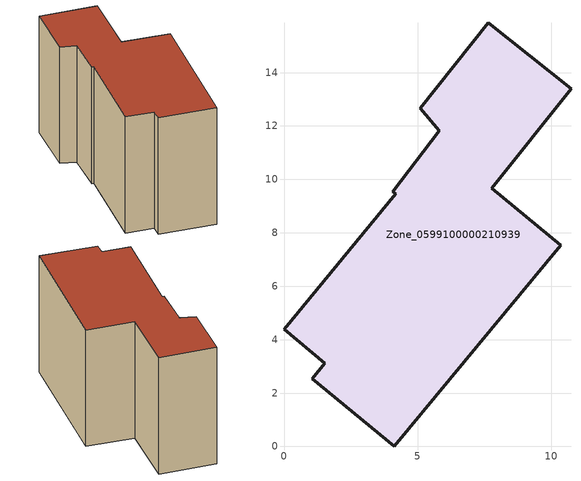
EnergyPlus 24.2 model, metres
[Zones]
Zone_0599100000210939
 floor ground (C_G): 5.81,11.82 5.09,12.67 7.64,15.87 10.75,13.4 7.78,9.67 10.36,7.54 4.13,0 1.05,2.54 1.52,3.12 0,4.38 4.18,9.46 4.08,9.54 z0
 wall outside (C_F): 7.78,9.67 10.75,13.4 7.64,15.87 5.09,12.67 5.81,11.82 4.08,9.54 4.18,9.46 0,4.38 1.52,3.12 1.05,2.54 4.13,0 10.36,7.54 7.78,9.67 z0:8.76
 roof outside (C_R): 4.13,0 10.36,7.54 7.78,9.67 10.75,13.4 7.64,15.87 5.09,12.67 5.81,11.82 4.08,9.54 4.18,9.46 0,4.38 1.52,3.12 1.05,2.54 z8.76
[BUILDING]
Pand.0599100000210939: North Axis=0; Terrain=City; Loads Convergence Tolerance Value=0.04; Temperature Convergence Tolerance Value=0.4; Solar Distribution=FullExterior; Maximum Number of Warmup Days=25; Minimum Number of Warmup Days=1
[Site:Location]
Rotterdam.The.Hague.AP_ZH_NLD Design_Conditions: Latitude=51.96; Longitude=4.45; Time Zone=1; Elevation=-4.5
[SITE:GROUNDTEMPERATURE:BUILDINGSURFACE]
18, 18, 18, 18, 18, 18, 18, 18, 18, 18, 18, 18
[MATERIAL] Thermal Absorptance=0.9; Solar Absorptance=0.7; Visible Absorptance=0.7
Name | Roughness | Thickness | Conductivity | Density | Specific Heat
G.TC.1946 | MediumSmooth | 0.15 | 1 | 540 | 1210
F.TC.1946 | Rough | 0.3 | 0.857143 | 1920 | 840
R.TC.1946 | MediumRough | 0.2 | 0.909091 | 1500 | 1000
[CONSTRUCTION]
C_G: G.TC.1946
C_F: F.TC.1946
C_R: R.TC.1946
[ZONE]
Zone_0599100000210939: Type=1; Multiplier=1; Ceiling Height=Autocalculate; Volume=Autocalculate; Floor Area=autocalculate; Part of Total Floor Area=Yes
[ZONEINFILTRATION:DESIGNFLOWRATE]
Infil_Zone_0599100000210939: Zone or ZoneList or Space or SpaceList=Zone_0599100000210939; Schedule=AlwaysOn; Design Flow Rate Calculation Method=Flow/Area; Flow Rate per Floor Area=0.003; Constant Term Coefficient=1; Temperature Term Coefficient=0; Velocity Term Coefficient=0; Velocity Squared Term Coefficient=0
[HVACTEMPLATE:ZONE:IDEALLOADSAIRSYSTEM]
Zone_0599100000210939: Maximum Heating Supply Air Temperature=50; Minimum Cooling Supply Air Temperature=13; Maximum Heating Supply Air Humidity Ratio=0.0156; Minimum Cooling Supply Air Humidity Ratio=0.0077; Heating Limit=NoLimit; Cooling Limit=NoLimit; Dehumidification Control Type=ConstantSensibleHeatRatio; Cooling Sensible Heat Ratio=0.7; Dehumidification Setpoint=60; Humidification Control Type=None; Humidification Setpoint=30; Outdoor Air Method=None; Outdoor Air Flow Rate per Person=0.00944; Outdoor Air Flow Rate per Zone Floor Area=0; Outdoor Air Flow Rate per Zone=0; Demand Controlled Ventilation Type=None; Outdoor Air Economizer Type=NoEconomizer; Heat Recovery Type=None; Sensible Heat Recovery Effectiveness=0.7; Latent Heat Recovery Effectiveness=0.65
[ZONECONTROL:THERMOSTAT]
ThermostatControl_Zone_0599100000210939: Zone or ZoneList=Zone_0599100000210939; Control Type Schedule=DualSetpointControlType; Control 1=Thermostat_Zone_0599100000210939; Temperature Difference Between Cutout And Setpoint=0
[THERMOSTATSETPOINT:DUALSETPOINT]
Thermostat_Zone_0599100000210939: Heating Setpoint Temperature Schedule=HeatingSetpoint_Zone_0599100000210939; Cooling Setpoint Temperature Schedule=CoolingSetpoint_Zone_0599100000210939
[SCHEDULE:COMPACT]
HeatingSetpoint_Zone_0599100000210939: Through: 12/31, For: AllDays, Until: 24:00, 21
CoolingSetpoint_Zone_0599100000210939: Through: 12/31, For: AllDays, Until: 24:00, 24
DualSetpointControlType: Through: 12/31, For: AllDays, Until: 24:00, 4
AlwaysOn: Through: 12/31, For: AllDays, Until: 24:00, 1
